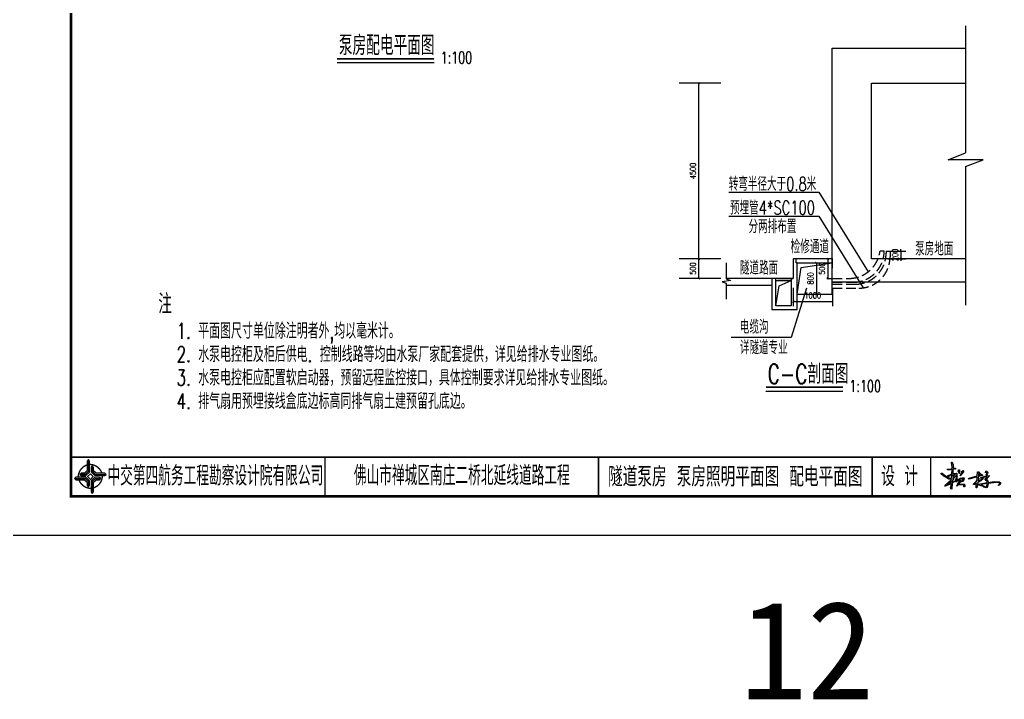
# Model space of a CAD drawing. Header units: millimetres. Extents: x 210068 to 672068, y -299976 to -107099.
# Drawn here: x 421754 to 446953, y -298392 to -280987 of the extents above; entities that cross this region are included whole.
import ezdxf
from ezdxf.enums import TextEntityAlignment as Align

# ---------------------------------------------------------------- set-up
doc = ezdxf.new("R2010")
doc.units = ezdxf.units.MM
doc.header["$LTSCALE"] = 1000
doc.header["$MEASUREMENT"] = 0
doc.linetypes.add('DASH', pattern=[0.35, 0.25, -0.1])
for name, color, linetype in [('1', 1, 'Continuous'), ('AXIS', 6, 'Continuous'), ('DIM_ELEV', 3, 'Continuous'), ('DIM_SYMB', 3, 'Continuous'), ('E-SYST', 7, 'Continuous'), ('E-SYST-DIM', 3, 'Continuous'), ('E-TEXT-PLAN', 7, 'Continuous'), ('PUB_DIM', 3, 'Continuous'), ('WALL', 9, 'Continuous'), ('图框', 7, 'Continuous'), ('文字', 7, 'Continuous')]:
    doc.layers.add(name, color=color, linetype=linetype)
doc.styles.add('-黑体', font='SIMHEI.TTF')
doc.styles.add('DIM_FONT', font='SIMPLEX', dxfattribs={"width": 0.7, "bigfont": 'GBCBIG'})
doc.styles.add('IDQSTYLE', font='simplex1.shx', dxfattribs={"width": 0.7, "bigfont": 'hztxt.shx'})
doc.styles.get("Standard").update_dxf_attribs({"font": 'simplex1.shx', "width": 0.7, "bigfont": 'HZTXT.shx'})
doc.styles.add('四航院', font='simplex1.shx', dxfattribs={"width": 0.7, "height": 3.5, "bigfont": 'HZTXT.shx'})
doc.dimstyles.new('DIMN50', dxfattribs={"dimscale": 0.5, "dimtxt": 300, "dimasz": 100, "dimexe": 250, "dimexo": 300, "dimgap": 150, "dimtad": 1, "dimdec": 0, "dimzin": 0, "dimdsep": 46, "dimtxsty": 'DIM_FONT', "dimblk": 'ARCHTICK', "dimcen": 0.09, "dimclrt": 7, "dimazin": 2, "dimtfac": 1, "dimtdec": 0, "dimtix": 1, "dimtmove": 2, "dimatfit": 3, "dimldrblk": 'ARCHTICK', "dimfxl": 0, "dimtolj": 1, "dimtzin": 0, "dimarcsym": 0})

# ---------------------------------------------------------------- blocks, each defined once
blk = doc.blocks.new('tb')
at = {"lineweight": -3}
h = blk.add_hatch(color=256, dxfattribs=at)
h.paths.add_polyline_path([(-1.23, -0.13), (-3.78, -0.14), (-4.14, -0.41), (-1.4, -0.44), (-0.56, -1.24), (-0.54, -2.62), (-0.27, -2.2), (-0.26, -1.06)])
h.paths.add_polyline_path([(0.13, -1.08), (0.14, -3.86), (0.41, -4.26), (0.44, -1.24), (1.25, -0.43), (2.66, -0.43), (2.26, -0.16), (1.07, -0.15)])
h.paths.add_polyline_path([(1.08, 0.3), (3.62, 0.3), (4.02, 0.56), (1.25, 0.57), (0.43, 1.39), (0.43, 2.8), (0.16, 2.41), (0.15, 1.24)])
h.paths.add_polyline_path([(-0.28, 1.21), (-0.28, 3.99), (-0.56, 4.39), (-0.57, 1.41), (-1.38, 0.6), (-2.74, 0.56), (-2.33, 0.3), (-1.2, 0.29)])
for p, q in [((-0.56, 4.39), (-0.57, 1.41)), ((0.43, 2.8), (0.43, 1.39)), ((-1.38, 0.6), (-2.74, 0.56)), ((-0.57, 1.41), (-1.38, 0.6)), ((0.43, 1.39), (1.25, 0.57)), ((1.25, 0.57), (4.02, 0.56)), ((-4.14, -0.41), (-1.4, -0.44)), ((-1.4, -0.44), (-0.56, -1.24)), ((-0.56, -1.24), (-0.54, -2.62)), ((0.41, -4.26), (0.44, -1.24)), ((0.44, -1.24), (1.25, -0.43)), ((1.25, -0.43), (2.66, -0.43))]:
    blk.add_line(p, q, dxfattribs=at)
at = {"lineweight": -3, "const_width": 0.35, "flags": 128}
for points in [[(-0.9, 3.02, 0.324167), (-3.16, -0.14)], [(2.88, 0.92, 0.324403), (-0.24, 3.15)], [(0.75, -2.86, 0.325418), (3.02, 0.26)], [(-2.98, -0.76, 0.322976), (0.14, -2.98)]]:
    blk.add_lwpolyline(points, format="xyb", dxfattribs=at)
at = {"lineweight": -3, "flags": 128}
for points in [[(-0.9, 3.99), (-0.9, 1.58), (-1.53, 0.91), (-2.34, 0.91), (-2.74, 0.56), (-2.33, 0.3), (-1.2, 0.29), (-0.28, 1.21), (-0.28, 3.99), (-0.56, 4.39)], [(3.62, 0.92), (1.43, 0.92), (0.77, 1.54), (0.77, 2.38), (0.43, 2.8), (0.16, 2.41), (0.15, 1.24), (1.08, 0.3), (3.62, 0.3), (4.02, 0.56)], [(-0.04, 0.77), (0.68, 0.04), (-0.04, -0.69), (-0.77, 0.05)], [(-3.73, -0.76), (-1.54, -0.76), (-0.89, -1.39), (-0.89, -2.21), (-0.54, -2.62), (-0.27, -2.2), (-0.26, -1.06), (-1.23, -0.13), (-3.78, -0.14), (-4.14, -0.41)], [(0.75, -3.85), (0.75, -1.43), (1.4, -0.78), (2.26, -0.78), (2.66, -0.43), (2.26, -0.16), (1.07, -0.15), (0.13, -1.08), (0.14, -3.86), (0.41, -4.26)]]:
    blk.add_lwpolyline(points, close=True, dxfattribs=at)
blk = doc.blocks.new('series')
at = {"width": 0.75}
for tag, height, p in [('页码', 4, (-35, -19)), ('图名', 5, (-220, -282)), ('图号', 5, (-20, -282))]:
    blk.add_attdef(tag, text='', height=height, dxfattribs=at).set_placement(p, align=Align.MIDDLE_CENTER)
blk = doc.blocks.new('_ArchTick')
at = {"color": 0, "linetype": 'ByBlock', "const_width": 0.4}
blk.add_lwpolyline([(-0.5, -0.5), (0.5, 0.5)], dxfattribs=at)
blk = doc.blocks.new('*D283')
at = {"layer": 'AXIS', "color": 0, "lineweight": -2}
for p, q in [((441552, -287858), (441552, -288325)), ((442552, -287858), (442552, -288325)), ((441552, -288200), (442552, -288200))]:
    blk.add_line(p, q, dxfattribs=at)
at = {"layer": 'Defpoints', "color": 0}
for p in [(441552, -287708), (442552, -287708), (442552, -288200)]:
    blk.add_point(p, dxfattribs=at)
at = {"layer": 'AXIS', "color": 0, "lineweight": -2, "xscale": 50, "yscale": 50, "zscale": 50, "rotation": 180}
blk.add_blockref('_ArchTick', (441552, -288200), dxfattribs=at)
at = {"layer": 'AXIS', "color": 0, "lineweight": -2, "xscale": 50, "yscale": 50, "zscale": 50}
blk.add_blockref('_ArchTick', (442552, -288200), dxfattribs=at)
at = {"layer": 'AXIS', "color": 7, "insert": (442052, -288050), "char_height": 150, "attachment_point": 5, "style": 'DIM_FONT'}
blk.add_mtext('\\A1;1000', dxfattribs=at)
blk = doc.blocks.new('*D284')
at = {"layer": 'Defpoints', "color": 0}
for p in [(439135, -282612), (439849, -282612), (439849, -287112)]:
    blk.add_point(p, dxfattribs=at)
at = {"layer": 'PUB_DIM', "color": 0, "lineweight": -2}
for p, q in [((439699, -282612), (439010, -282612)), ((439135, -287112), (439135, -282612)), ((439699, -287112), (439010, -287112))]:
    blk.add_line(p, q, dxfattribs=at)
at = {"layer": 'PUB_DIM', "color": 0, "lineweight": -2, "xscale": 50, "yscale": 50, "zscale": 50}
for p, rotation in [((439135, -282612), 90), ((439135, -287112), 270)]:
    blk.add_blockref('_ArchTick', p, dxfattribs=dict(at, rotation=rotation))
at = {"layer": 'PUB_DIM', "color": 7, "insert": (438985, -284862), "char_height": 150, "attachment_point": 5, "rotation": 90, "style": 'DIM_FONT'}
blk.add_mtext('\\A1;4500', dxfattribs=at)
blk = doc.blocks.new('*D285')
at = {"layer": 'Defpoints', "color": 0}
for p in [(439135, -287112), (439849, -287112), (439849, -287612)]:
    blk.add_point(p, dxfattribs=at)
at = {"layer": 'PUB_DIM', "color": 0, "lineweight": -2}
for p, q in [((439699, -287112), (439010, -287112)), ((439135, -287612), (439135, -287112)), ((439699, -287612), (439010, -287612))]:
    blk.add_line(p, q, dxfattribs=at)
at = {"layer": 'PUB_DIM', "color": 0, "lineweight": -2, "xscale": 50, "yscale": 50, "zscale": 50}
for p, rotation in [((439135, -287112), 90), ((439135, -287612), 270)]:
    blk.add_blockref('_ArchTick', p, dxfattribs=dict(at, rotation=rotation))
at = {"layer": 'PUB_DIM', "color": 7, "insert": (438985, -287362), "char_height": 150, "attachment_point": 5, "rotation": 90, "style": 'DIM_FONT'}
blk.add_mtext('\\A1;500', dxfattribs=at)
blk = doc.blocks.new('*D288')
at = {"layer": 'AXIS', "color": 0, "lineweight": -2}
for p, q in [((442145, -287212), (442145, -288012)), ((442252, -287212), (442270, -287212)), ((442252, -288012), (442270, -288012))]:
    blk.add_line(p, q, dxfattribs=at)
at = {"layer": 'Defpoints', "color": 0}
for p in [(442102, -287212), (442102, -288012), (442145, -288012)]:
    blk.add_point(p, dxfattribs=at)
at = {"layer": 'AXIS', "color": 0, "lineweight": -2, "xscale": 50, "yscale": 50, "zscale": 50}
for p, rotation in [((442145, -287212), 90), ((442145, -288012), 270)]:
    blk.add_blockref('_ArchTick', p, dxfattribs=dict(at, rotation=rotation))
at = {"layer": 'AXIS', "color": 7, "insert": (441995, -287612), "char_height": 150, "attachment_point": 5, "rotation": 90, "style": 'DIM_FONT'}
blk.add_mtext('\\A1;800', dxfattribs=at)
blk = doc.blocks.new('*D286')
at = {"layer": 'AXIS', "color": 0, "lineweight": -2}
for p, q in [((442437, -287112), (442437, -287612)), ((442544, -287112), (442562, -287112)), ((442415, -287612), (442562, -287612))]:
    blk.add_line(p, q, dxfattribs=at)
at = {"layer": 'Defpoints', "color": 0}
for p in [(442394, -287112), (442265, -287612), (442437, -287612)]:
    blk.add_point(p, dxfattribs=at)
at = {"layer": 'AXIS', "color": 0, "lineweight": -2, "xscale": 50, "yscale": 50, "zscale": 50}
for p, rotation in [((442437, -287112), 90), ((442437, -287612), 270)]:
    blk.add_blockref('_ArchTick', p, dxfattribs=dict(at, rotation=rotation))
at = {"layer": 'AXIS', "color": 7, "insert": (442287, -287362), "char_height": 150, "attachment_point": 5, "rotation": 90, "style": 'DIM_FONT'}
blk.add_mtext('\\A1;500', dxfattribs=at)
blk = doc.blocks.new('*D287')
at = {"layer": 'AXIS', "color": 0, "lineweight": -2}
for p, q in [((444051, -286912), (444433, -286912)), ((444308, -286912), (444308, -286862)), ((444308, -286912), (444308, -287112)), ((443970, -287112), (444433, -287112)), ((444308, -287112), (444308, -287162))]:
    blk.add_line(p, q, dxfattribs=at)
at = {"layer": 'Defpoints', "color": 0}
for p in [(443901, -286912), (443820, -287112), (444308, -287112)]:
    blk.add_point(p, dxfattribs=at)
at = {"layer": 'AXIS', "color": 0, "lineweight": -2, "xscale": 50, "yscale": 50, "zscale": 50}
for p, rotation in [((444308, -286912), 270), ((444308, -287112), 90)]:
    blk.add_blockref('_ArchTick', p, dxfattribs=dict(at, rotation=rotation))
at = {"layer": 'AXIS', "color": 7, "insert": (444158, -287012), "char_height": 150, "attachment_point": 5, "rotation": 90, "style": 'DIM_FONT'}
blk.add_mtext('\\A1;200', dxfattribs=at)

msp = doc.modelspace()

# ---------------------------------------------------------------- hatches: boundary and pattern name
at = {"linetype": 'Continuous'}
h = msp.add_hatch(color=256, dxfattribs=at)
h.paths.add_polyline_path([(445605.3, -292716.1), (445584.3, -292740.1), (445584.3, -292752.1), (445599.3, -292758.1), (445437.3, -292911.1), (445434.3, -292929.1), (445443.3, -292935.1), (445593.3, -292869.1), (445593.3, -292926.1), (445575.3, -292965.1), (445584.3, -292974.1), (445584.3, -293004.1), (445608.3, -293007.1), (445617.3, -292860.1), (445713.3, -292797.1), (445713.3, -292818.1), (445728.3, -292824.1, -0.219057), (445908.3, -292737.1), (445878.3, -292791.1), (445827.3, -292833.1), (445884.3, -292812.1), (445920.3, -292770.1), (445929.3, -292719.1, 0.293496), (445734.3, -292800.1), (445740.3, -292701.1), (445749.3, -292686.1), (445746.3, -292668.1), (445722.3, -292689.1, -0.49928), (445620.3, -292827.1), (445632.3, -292773.1), (445653.3, -292764.1), (445650.3, -292731.1), (445638.3, -292734.1), (445707.3, -292686.1), (445740.3, -292644.1), (445743.3, -292617.1), (445722.3, -292602.1), (445638.3, -292608.1), (445638.3, -292533.1), (445647.3, -292497.1), (445686.3, -292488.1), (445686.3, -292500.1), (445701.3, -292497.1), (445701.3, -292473.1), (445647.3, -292476.1), (445641.3, -292389.1), (445620.3, -292320.1), (445605.3, -292320.1), (445602.3, -292350.1), (445611.3, -292362.1), (445617.3, -292482.1), (445584.3, -292494.1), (445500.3, -292494.1), (445500.3, -292518.1), (445575.3, -292515.1), (445617.3, -292503.1), (445611.3, -292620.1), (445500.3, -292665.1), (445509.3, -292698.1), (445524.3, -292698.1), (445524.3, -292680.1), (445545.3, -292680.1), (445557.3, -292662.1), (445611.3, -292644.1)])
h.paths.add_polyline_path([(445632.3, -292677.1), (445638.3, -292635.1), (445692.3, -292626.1), (445692.3, -292638.1), (445641.3, -292683.1)], flags=16)
h.paths.add_polyline_path([(445596.3, -292788.1), (445596.3, -292842.1), (445500.3, -292890.1)], flags=16)
for points in [[(445785.3, -292575.1), (445785.3, -292551.1), (445773.3, -292554.1), (445779.3, -292515.1), (445803.3, -292515.1), (445809.3, -292605.1), (445800.3, -292605.1)], [(445827.3, -292671.1), (445821.3, -292665.1), (445881.3, -292563.1), (445851.3, -292569.1), (445893.3, -292533.1), (445908.3, -292536.1), (445908.3, -292563.1)], [(446487.3, -292641.1), (446496.3, -292650.1), (446526.3, -292611.1, 0.66475), (446478.3, -292551.1), (446472.3, -292593.1), (446490.3, -292578.1, -0.537712)], [(445533.3, -292752.1), (445566.3, -292755.1), (445569.3, -292740.1), (445554.3, -292722.1), (445545.3, -292731.1), (445491.3, -292704.1), (445359.3, -292602.1), (445338.3, -292602.1, 0.426792), (445380.3, -292650.1), (445389.3, -292665.1)]]:
    msp.add_hatch(color=256, dxfattribs=at).paths.add_polyline_path(points)
h = msp.add_hatch(color=256, dxfattribs=at)
edge = h.paths.add_edge_path()
edge.add_line((445926.3, -292953.1), (445917.3, -292953.1))
edge.add_line((445917.3, -292953.1), (445917.3, -292911.1))
edge.add_line((445917.3, -292911.1), (445908.3, -292899.1))
edge.add_line((445908.3, -292899.1), (445767.3, -292899.1))
edge.add_line((445767.3, -292899.1), (445746.3, -292935.1))
edge.add_line((445746.3, -292935.1), (445737.3, -292932.1))
edge.add_line((445737.3, -292932.1), (445770.3, -292848.1))
edge.add_line((445770.3, -292848.1), (445779.3, -292848.1))
edge.add_line((445779.3, -292848.1), (445806.3, -292782.1))
edge.add_line((445806.3, -292782.1), (445821.3, -292782.1))
edge.add_line((445821.3, -292782.1), (445821.3, -292815.1))
edge.add_line((445821.3, -292815.1), (445782.3, -292881.1))
edge.add_line((445782.3, -292881.1), (445926.3, -292884.1))
edge.add_arc((445899.3, -292918.6), 43.8, -51.9818, 51.9818, ccw=False)
h = msp.add_hatch(color=256, dxfattribs=at)
h.paths.add_polyline_path([(446163.3, -292872.1), (446160.3, -292887.1), (446187.3, -292887.1), (446244.3, -292863.1), (446232.3, -292917.1), (446235.3, -292977.1), (446253.3, -292977.1), (446277.3, -292842.1), (446349.3, -292800.1), (446409.3, -292749.1), (446406.3, -292731.1), (446388.3, -292749.1), (446283.3, -292803.1), (446298.3, -292725.1), (446283.3, -292725.1), (446292.3, -292683.1), (446391.3, -292656.1), (446391.3, -292641.1), (446325.3, -292605.1), (446289.3, -292563.1), (446265.3, -292563.1), (446259.3, -292668.1), (446076.3, -292716.1), (446070.3, -292725.1), (446046.3, -292728.1), (446040.3, -292746.1), (446052.3, -292755.1), (446259.3, -292695.1), (446256.3, -292767.1), (446229.3, -292809.1)])
h.paths.add_polyline_path([(446292.3, -292659.1), (446292.3, -292605.1), (446349.3, -292644.1)], flags=16)
h = msp.add_hatch(color=256, dxfattribs=at)
h.paths.add_polyline_path([(446511.3, -292695.1), (446460.3, -292749.1), (446460.3, -292767.1), (446517.3, -292809.1), (446514.3, -292839.1), (446295.3, -292878.1), (446292.3, -292893.1), (446301.3, -292905.1), (446421.3, -292944.1), (446430.3, -292956.1), (446487.3, -292974.1), (446511.3, -292968.1), (446526.3, -292944.1), (446538.3, -292863.1), (446757.3, -292839.1), (446829.3, -292851.1), (446829.3, -292878.1), (446808.3, -292896.1), (446805.3, -292914.1, 1.055254), (446808.3, -292818.1), (446697.3, -292815.1), (446541.3, -292836.1), (446520.3, -292773.1), (446487.3, -292758.1), (446565.3, -292674.1), (446568.3, -292659.1), (446487.3, -292665.1), (446352.3, -292710.1), (446352.3, -292728.1), (446373.3, -292734.1), (446451.3, -292704.1)])
h.paths.add_polyline_path([(446517.3, -292863.1), (446505.3, -292932.1), (446490.3, -292947.1), (446451.3, -292938.1), (446355.3, -292890.1)], flags=16)

# ---------------------------------------------------------------- linework, layer by layer
for p, q in [((429877.3, -282086.8), (432359.9, -282086.8)), ((441627.6, -287212.2), (441627.6, -287112.2)), ((441651.7, -287212.2), (441627.6, -287212.2)), ((441754.6, -287329.4), (442551.7, -287212.2)), ((441651.7, -288012.2), (441754.6, -287329.4)), ((441151.7, -287612.2), (441001.7, -287612.2)), ((441051.7, -287602.2), (441551.7, -287602.2)), ((441051.7, -287612.2), (441051.7, -287602.2)), ((441101.7, -287662.2), (441501.7, -287662.2)), ((441151.7, -287612.2), (441551.7, -287612.2)), ((441190.4, -287802.7), (441501.7, -287662.2)), ((441551.7, -287612.2), (441551.7, -287602.2)), ((441101.7, -288312.2), (441190.4, -287802.7)), ((440850, -290500.2), (442820.8, -290500.2))]:
    msp.add_line(p, q)
msp.add_lwpolyline([(462068.5, -294191.9), (462068.5, -264491.9), (420068.5, -264491.9), (420068.5, -294191.9)], close=True)
for points, const_width in [([(461068.5, -265491.9), (423068.5, -265491.9), (423068.5, -293191.9), (461068.5, -293191.9), (461068.5, -265491.9)], 70), ([(429877.3, -281986.8), (432359.9, -281986.8)], 40), ([(440850, -290400.2), (442820.8, -290400.2)], 40), ([(423068.5, -292191.9), (461068.5, -292191.9)], 40)]:
    msp.add_lwpolyline(points, dxfattribs=dict(const_width=const_width))
for points in [[(441651.7, -288012.2), (442551.7, -288012.2), (442551.7, -281712.2)], [(442551.7, -287112.2), (441551.7, -287112.2), (441551.7, -287212.2)], [(441551.7, -287112.2), (441551.7, -287612.2)], [(441651.7, -287212.2), (442551.7, -287212.2)], [(441651.7, -287612.2), (441651.7, -287212.2)], [(441001.7, -287612.2), (439837.3, -287612.2)], [(441001.7, -287612.2), (441001.7, -288412.2), (441651.7, -288412.2), (441651.7, -287612.2)], [(441501.7, -287612.2), (441501.7, -288312.2), (441101.7, -288312.2), (441101.7, -287612.2)], [(441001.7, -287794), (439837.3, -287794)], [(441651.7, -288012.2), (442551.7, -288012.2)]]:
    msp.add_lwpolyline(points)
for points in [[(445608.3, -293007.1), (445584.3, -293004.1), (445584.3, -292974.1), (445575.3, -292965.1), (445593.3, -292926.1), (445593.3, -292869.1), (445443.3, -292935.1), (445434.3, -292929.1), (445437.3, -292911.1), (445599.3, -292758.1), (445584.3, -292752.1), (445584.3, -292740.1), (445605.3, -292716.1), (445611.3, -292644.1), (445557.3, -292662.1), (445545.3, -292680.1), (445524.3, -292680.1), (445524.3, -292698.1), (445509.3, -292698.1), (445500.3, -292665.1), (445611.3, -292620.1), (445617.3, -292503.1), (445575.3, -292515.1), (445500.3, -292518.1), (445500.3, -292494.1), (445584.3, -292494.1), (445617.3, -292482.1), (445611.3, -292362.1), (445602.3, -292350.1), (445605.3, -292320.1), (445620.3, -292320.1), (445641.3, -292389.1), (445647.3, -292476.1), (445701.3, -292473.1), (445701.3, -292497.1), (445686.3, -292500.1), (445686.3, -292488.1), (445647.3, -292497.1), (445638.3, -292533.1), (445638.3, -292608.1), (445722.3, -292602.1), (445743.3, -292617.1), (445740.3, -292644.1), (445707.3, -292686.1), (445638.3, -292734.1), (445650.3, -292731.1), (445653.3, -292764.1), (445632.3, -292773.1), (445620.3, -292827.1, 0.49928), (445722.3, -292689.1), (445746.3, -292668.1), (445749.3, -292686.1), (445740.3, -292701.1), (445734.3, -292800.1, -0.293496), (445929.3, -292719.1), (445920.3, -292770.1), (445884.3, -292812.1), (445827.3, -292833.1), (445878.3, -292791.1), (445908.3, -292737.1, 0.219057), (445728.3, -292824.1), (445713.3, -292818.1), (445713.3, -292797.1), (445617.3, -292860.1)], [(446496.3, -292650.1), (446487.3, -292641.1, 0.537712), (446490.3, -292578.1), (446472.3, -292593.1), (446478.3, -292551.1, -0.66475), (446526.3, -292611.1)], [(445566.3, -292755.1), (445533.3, -292752.1), (445389.3, -292665.1), (445380.3, -292650.1, -0.426792), (445338.3, -292602.1), (445359.3, -292602.1), (445491.3, -292704.1), (445545.3, -292731.1), (445554.3, -292722.1), (445569.3, -292740.1)], [(445926.3, -292953.1), (445917.3, -292953.1), (445917.3, -292911.1), (445908.3, -292899.1), (445767.3, -292899.1), (445746.3, -292935.1), (445737.3, -292932.1), (445770.3, -292848.1), (445779.3, -292848.1), (445806.3, -292782.1), (445821.3, -292782.1), (445821.3, -292815.1), (445782.3, -292881.1), (445926.3, -292884.1, -0.487536)], [(446487.3, -292974.1), (446430.3, -292956.1), (446421.3, -292944.1), (446301.3, -292905.1), (446292.3, -292893.1), (446295.3, -292878.1), (446514.3, -292839.1), (446517.3, -292809.1), (446460.3, -292767.1), (446460.3, -292749.1), (446511.3, -292695.1), (446451.3, -292704.1), (446373.3, -292734.1), (446352.3, -292728.1), (446352.3, -292710.1), (446487.3, -292665.1), (446568.3, -292659.1), (446565.3, -292674.1), (446487.3, -292758.1), (446520.3, -292773.1), (446541.3, -292836.1), (446697.3, -292815.1), (446808.3, -292818.1, -1.055254), (446805.3, -292914.1), (446808.3, -292896.1), (446829.3, -292878.1), (446829.3, -292851.1), (446757.3, -292839.1), (446538.3, -292863.1), (446526.3, -292944.1), (446511.3, -292968.1)]]:
    msp.add_lwpolyline(points, format="xyb", close=True, dxfattribs=at)
for points in [[(445785.3, -292575.1), (445785.3, -292551.1), (445773.3, -292554.1), (445779.3, -292515.1), (445803.3, -292515.1), (445809.3, -292605.1), (445800.3, -292605.1)], [(445827.3, -292671.1), (445821.3, -292665.1), (445881.3, -292563.1), (445851.3, -292569.1), (445893.3, -292533.1), (445908.3, -292536.1), (445908.3, -292563.1)], [(445500.3, -292890.1), (445596.3, -292842.1), (445596.3, -292788.1)], [(445641.3, -292683.1), (445692.3, -292638.1), (445692.3, -292626.1), (445638.3, -292635.1), (445632.3, -292677.1)], [(446253.3, -292977.1), (446235.3, -292977.1), (446232.3, -292917.1), (446244.3, -292863.1), (446187.3, -292887.1), (446160.3, -292887.1), (446163.3, -292872.1), (446229.3, -292809.1), (446256.3, -292767.1), (446259.3, -292695.1), (446052.3, -292755.1), (446040.3, -292746.1), (446046.3, -292728.1), (446070.3, -292725.1), (446076.3, -292716.1), (446259.3, -292668.1), (446265.3, -292563.1), (446289.3, -292563.1), (446325.3, -292605.1), (446391.3, -292641.1), (446391.3, -292656.1), (446292.3, -292683.1), (446283.3, -292725.1), (446298.3, -292725.1), (446283.3, -292803.1), (446388.3, -292749.1), (446406.3, -292731.1), (446409.3, -292749.1), (446349.3, -292800.1), (446277.3, -292842.1)], [(446292.3, -292659.1), (446349.3, -292644.1), (446292.3, -292605.1)], [(446505.3, -292932.1), (446517.3, -292863.1), (446355.3, -292890.1), (446451.3, -292938.1), (446490.3, -292947.1)]]:
    msp.add_lwpolyline(points, close=True, dxfattribs=at)
at = {"layer": 'DIM_ELEV'}
for p, q in [((439134.7, -282612.2), (438634.7, -282612.2)), ((439134.7, -287112.2), (438634.7, -287112.2)), ((439134.7, -287612.2), (438634.7, -287612.2))]:
    msp.add_line(p, q, dxfattribs=at)
at = {"layer": 'DIM_SYMB'}
msp.add_lwpolyline([(439837.3, -287217.3), (439837.3, -287624.1), (439942.3, -287662.3), (439732.3, -287699.3), (439837.3, -287736.6), (439837.3, -288143.4)], dxfattribs=at)
at = {"layer": 'E-SYST', "color": 30, "linetype": 'DASH'}
for p, q in [((443878.8, -286912.2), (443772.5, -286912.2)), ((443928.8, -286912.2), (443928.8, -286962.2)), ((443928.8, -286912.2), (444028.8, -286912.2)), ((444028.8, -286912.2), (444028.8, -287062.2)), ((442551.7, -287612.2), (442978.8, -287612.2)), ((442551.7, -287712.2), (443078.8, -287712.2)), ((442551.7, -287762.2), (443128.8, -287762.2)), ((442551.7, -287862.2), (443228.8, -287862.2))]:
    msp.add_line(p, q, dxfattribs=at)
for centre, end in [((442978.8, -286812.2), 352.81924), ((443078.8, -286912.2), 0), ((443128.8, -286962.2), 0), ((443228.8, -287062.2), 0)]:
    msp.add_arc(centre, 800, 270, end, dxfattribs=at)
at = {"layer": 'E-SYST-DIM'}
for p, q in [((439903.1, -285407.1), (442203.9, -285407.1)), ((442203.9, -285407.1), (443467.6, -287445.5)), ((439903.1, -286017), (442203.9, -286017)), ((442203.9, -286017), (443342.8, -287854.1)), ((441893.1, -287865.4), (441500.5, -289121.6)), ((441500.5, -289121.6), (439958.7, -289121.6))]:
    msp.add_line(p, q, dxfattribs=at)
at = {"layer": 'WALL'}
for p, q in [((445960.9, -281143), (445960.9, -284395.4)), ((442551.7, -281712.2), (445960.9, -281712.2)), ((443551.7, -287112.2), (443551.7, -282612.2)), ((443551.7, -282612.2), (445960.9, -282612.2)), ((445513.9, -284571.7), (445960.9, -284395.4)), ((446407.9, -284571.7), (445513.9, -284571.7)), ((445960.9, -284750.1), (446407.9, -284571.7)), ((445960.9, -284750.1), (445960.9, -288297.7)), ((442551.7, -287112.2), (442551.7, -287352.2)), ((445960.9, -287112.2), (443551.7, -287112.2)), ((445960.9, -287712.2), (442551.7, -287712.2))]:
    msp.add_line(p, q, dxfattribs=at)
at = {"layer": '图框', "const_width": 40}
for points in [[(429568.5, -292191.9), (429568.5, -293191.9)], [(436568.5, -293191.9), (436568.5, -292191.9)], [(443568.5, -293191.9), (443568.5, -292191.9)], [(445068.5, -293191.9), (445068.5, -292191.9)]]:
    msp.add_lwpolyline(points, dxfattribs=at)

# ---------------------------------------------------------------- block references
ref = msp.add_blockref('series', (462068.5, -264491.9), dxfattribs=dict(xscale=100, yscale=100, zscale=100))
ref.add_attrib('页码', '第  12  页    共  19  页', dxfattribs={"height": 400, "width": 0.75}).set_placement((458568.5, -266391.9), align=Align.MIDDLE_CENTER)
ref.add_attrib('图名', '隧道泵房 泵房照明平面图 配电平面图', dxfattribs={"height": 500, "width": 0.75}).set_placement((440068.5, -292691.9), align=Align.MIDDLE_CENTER)
ref.add_attrib('图号', 'S5-DQ-01-12', dxfattribs={"height": 480, "width": 0.5}).set_placement((460068.5, -292691.9), align=Align.MIDDLE_CENTER)
at = {"lineweight": -3, "xscale": 100, "yscale": 100, "zscale": 100}
msp.add_blockref('tb', (423568, -292691.4), dxfattribs=at)

# ---------------------------------------------------------------- texts
at = {"style": '-黑体'}
msp.add_text('12', height=2520, dxfattribs=at).set_placement((440191, -298391.5))
at = {"layer": '1', "color": 0, "linetype": 'Continuous', "style": '四航院', "width": 0.7}
for s, p in [('泵房配电平面图', (429922.3, -281894.4)), ('C-C剖面图', (440894.9, -290307.7))]:
    msp.add_text(s, height=500, dxfattribs=at).set_placement(p)
at = {"layer": 'E-SYST-DIM', "style": 'IDQSTYLE', "width": 0.7}
for s, p in [('转弯半径大于0.8米', (441019.9, -285193.7)), ('预埋管4*SC100', (441019.9, -285803.5)), ('分两排布置', (441019.9, -286279.5))]:
    msp.add_text(s, height=350, dxfattribs=at).set_placement(p, align=Align.MIDDLE_CENTER)
for s, p in [('检修通道', (441485, -286971.7)), ('隧道路面', (440184.8, -287514.4)), ('电缆沟', (440184.8, -289028.9)), ('详隧道专业', (440184.8, -289555.4))]:
    msp.add_text(s, height=350, dxfattribs=at).set_placement(p)
msp.add_text('泵房地面', height=350, dxfattribs=at).set_placement((444669.1, -286852.7), align=Align.MIDDLE_LEFT)
at = {"layer": 'E-TEXT-PLAN', "linetype": 'Continuous', "style": '四航院', "width": 0.7}
for s, height, p in [('注', 500, (425300.9, -288515.8)), ('1. 平面图尺寸单位除注明者外,均以毫米计。', 400, (425771, -289156)), ('2. 水泵电控柜及柜后供电. 控制线路等均由水泵厂家配套提供，详见给排水专业图纸。', 400, (425771, -289756)), ('3. 水泵电控柜应配置软启动器，预留远程监控接口，具体控制要求详见给排水专业图纸。', 400, (425771, -290356)), ('4. 排气扇用预埋接线盒底边标高同排气扇土建预留孔底边。', 400, (425771, -290956))]:
    msp.add_text(s, height=height, dxfattribs=at).set_placement(p)
at = {"layer": '图框'}
for s, width, p in [('中交第四航务工程勘察设计院有限公司', 0.65, (426761.6, -292667.1)), ('佛山市禅城区南庄二桥北延线道路工程', 0.65, (433068.5, -292660.4)), ('设 计', 0.7, (444272.9, -292682.5))]:
    msp.add_text(s, height=500, dxfattribs=dict(at, width=width)).set_placement(p, align=Align.MIDDLE_CENTER)
at = {"layer": '文字', "width": 0.7}
for p in [(432931.3, -281956.9), (443392.2, -290370.3)]:
    msp.add_text('1:100', height=300, dxfattribs=at).set_placement(p, align=Align.MIDDLE_CENTER)

# ---------------------------------------------------------------- dimensions: what is measured, and where the dimension line sits
at = {"layer": 'AXIS'}
dim = msp.add_linear_dim(base=(444308.4, -287112.2), p1=(443901, -286912.2), p2=(443820.4, -287112.2), angle=90, text='200', dimstyle='DIMN50', dxfattribs=at)
dim.commit()
dim.dimension.update_dxf_attribs({"geometry": '*D287', "text_midpoint": (444158.4, -287012.2)})
for base, p1, p2, picture, middle in [((442145.3, -288012.2), (442101.7, -287212.2), (442101.7, -288012.2), '*D288', (441995.3, -287612.2)), ((442437.3, -287612.2), (442393.7, -287112.2), (442264.9, -287612.2), '*D286', (442287.3, -287362.2))]:
    dim = msp.add_linear_dim(base=base, p1=p1, p2=p2, angle=90, dimstyle='DIMN50', dxfattribs=at)
    dim.commit()
    dim.dimension.update_dxf_attribs({"geometry": picture, "text_midpoint": middle})
dim = msp.add_aligned_dim(p1=(441551.7, -287707.8), p2=(442551.7, -287707.8), distance=-492.4, dimstyle='DIMN50', dxfattribs=at)
dim.commit()
dim.dimension.update_dxf_attribs({"geometry": '*D283', "text_midpoint": (442051.7, -288050.2)})
at = {"layer": 'PUB_DIM'}
for p1, p2, picture, middle in [((439849.1, -287112.2), (439849.1, -282612.2), '*D284', (438984.7, -284862.2)), ((439849.1, -287612.2), (439849.1, -287112.2), '*D285', (438984.7, -287362.2))]:
    dim = msp.add_aligned_dim(p1=p1, p2=p2, distance=714.3, dimstyle='DIMN50', dxfattribs=at)
    dim.commit()
    dim.dimension.update_dxf_attribs({"geometry": picture, "text_midpoint": middle})

doc.saveas('drawing.dxf')
